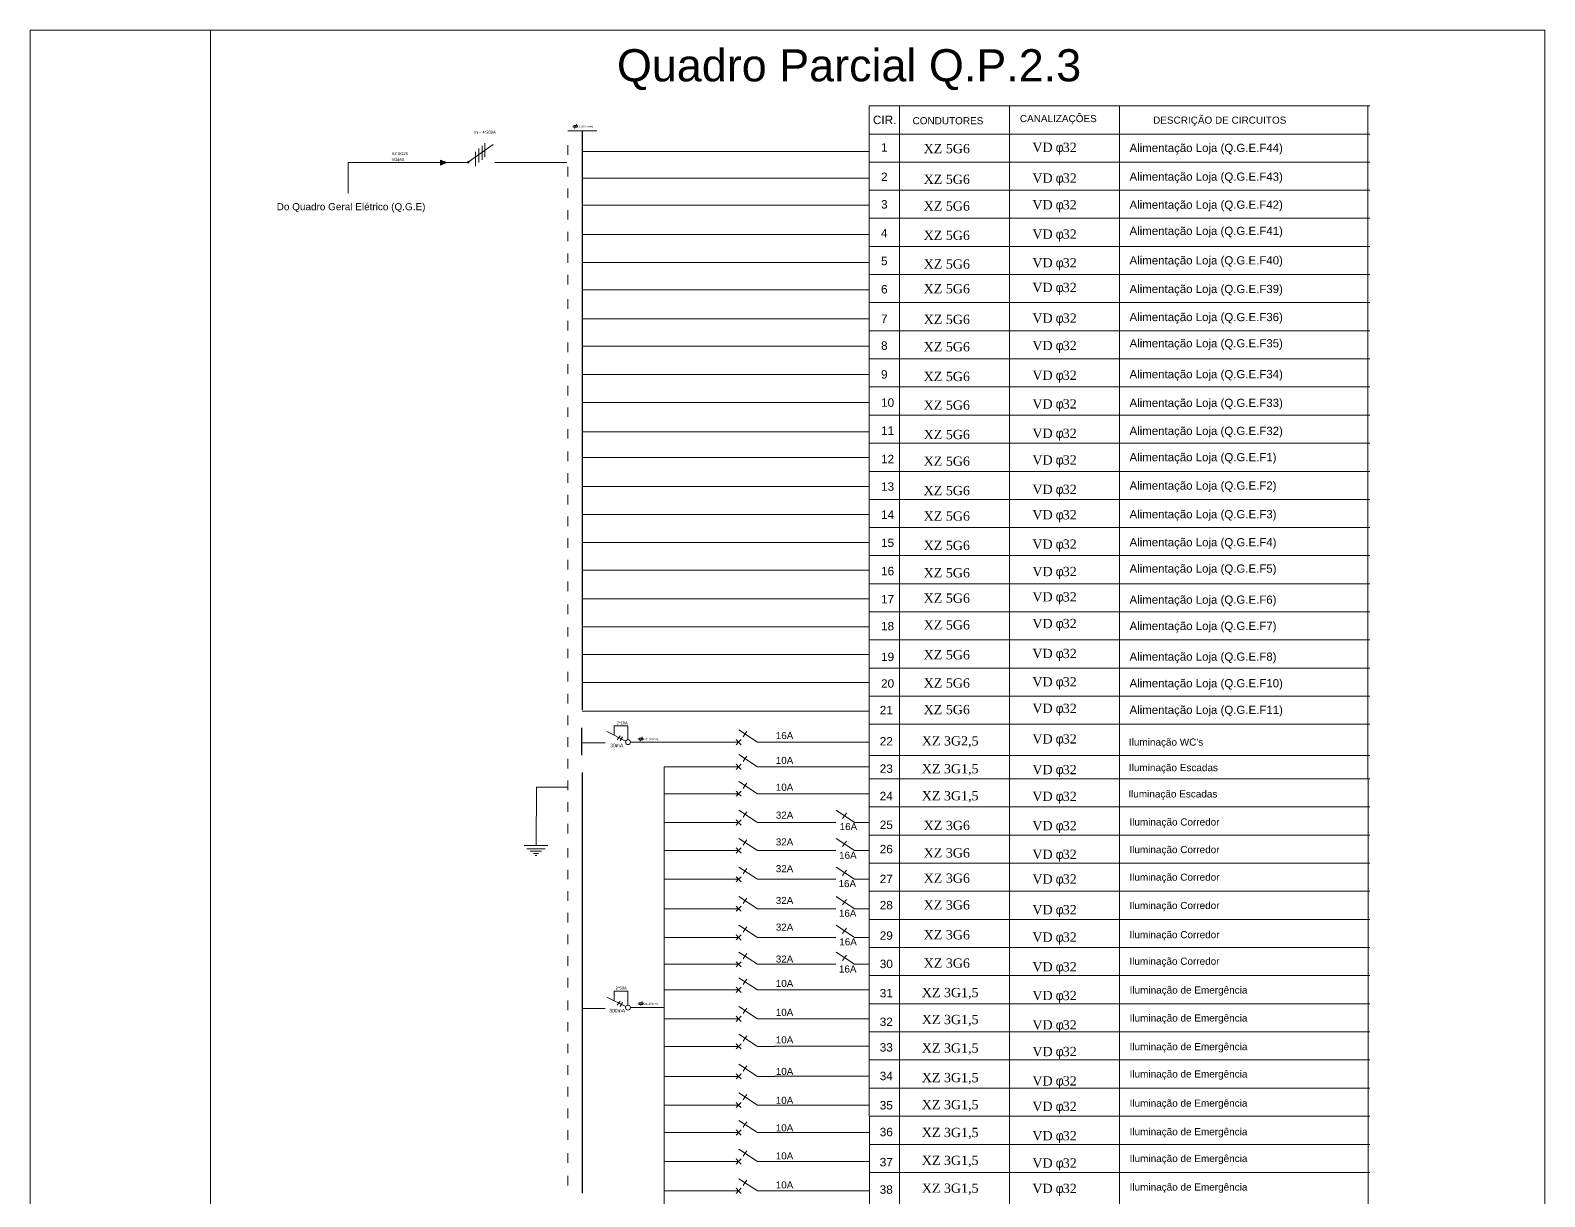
# Model space of a CAD drawing. Extents: x -17539 to 1421, y -3169 to 802964.
# Drawn here: x 652.23 to 673.23, y 360.84 to 377.01 of the extents above; entities that cross this region are included whole.
import ezdxf
from ezdxf.enums import TextEntityAlignment as Align

# ---------------------------------------------------------------- set-up
doc = ezdxf.new("R2010")
doc.units = 0
doc.header["$LTSCALE"] = 25
doc.header["$MEASUREMENT"] = 0
doc.linetypes.add('TRACO_PONTO', pattern=[500, 300, -100, 0.1, -99.9])
doc.layers.get('0').update_dxf_attribs({"lineweight": 9})
doc.styles.add('MtXpl_Symbol', font='symbol.ttf')
doc.styles.add('MtXpl_Times_New_Roma', font='times.ttf')
doc.styles.add('ROMANS', font='arial.ttf')
doc.styles.get("Standard").update_dxf_attribs({"font": 'arial.ttf'})

msp = doc.modelspace()

# ---------------------------------------------------------------- hatches: boundary and pattern name
h = msp.add_hatch(color=256)
h.dxf.hatch_style = 1
h.paths.add_polyline_path([(658.01, 375.176), (657.925, 375.21), (657.925, 375.138)])

# ---------------------------------------------------------------- linework, layer by layer
for p, q in [((652.235, 377.009), (652.235, 347.309)), ((652.235, 377.009), (673.235, 377.009)), ((654.735, 377.009), (654.735, 347.309)), ((673.235, 377.009), (673.235, 347.309)), ((663.869, 375.962), (670.81, 375.962)), ((663.869, 375.962), (663.869, 374.403)), ((664.288, 375.964), (664.288, 374.385)), ((665.811, 375.952), (665.811, 374.385)), ((667.339, 375.962), (667.339, 374.403)), ((670.784, 375.962), (670.784, 374.403)), ((659.782, 375.649), (659.814, 375.708)), ((659.689, 375.616), (660.093, 375.616)), ((659.82, 375.688), (659.772, 375.688)), ((659.772, 375.664), (659.772, 375.688)), ((659.772, 375.664), (659.82, 375.664)), ((659.82, 375.664), (659.82, 375.688)), ((663.869, 375.571), (670.81, 375.571)), ((664.089, 375.571), (670.81, 375.571)), ((658.311, 375.183), (658.655, 375.427)), ((658.41, 375.323), (658.41, 375.124)), ((658.456, 375.372), (658.456, 375.174)), ((658.5, 375.409), (658.5, 375.211)), ((658.54, 375.446), (658.54, 375.248)), ((659.687, 375.416), (659.687, 375.284)), ((662.56, 375.328), (659.887, 375.328)), ((663.87, 375.328), (662.56, 375.328)), ((657.925, 375.176), (656.645, 375.176)), ((656.645, 375.176), (656.645, 374.75)), ((657.925, 375.21), (657.925, 375.138)), ((657.925, 375.21), (658.01, 375.176)), ((657.925, 375.138), (658.01, 375.176)), ((658.167, 375.177), (658.01, 375.177)), ((659.687, 375.116), (659.687, 374.984)), ((663.869, 375.182), (670.81, 375.182)), ((662.56, 374.957), (659.887, 374.957)), ((663.87, 374.957), (662.56, 374.957)), ((659.687, 374.816), (659.687, 374.684)), ((663.869, 374.792), (670.811, 374.792)), ((659.687, 374.516), (659.687, 374.384)), ((662.56, 374.585), (659.887, 374.585)), ((663.87, 374.585), (662.56, 374.585)), ((663.869, 374.403), (670.811, 374.403)), ((663.869, 374.403), (663.869, 372.844)), ((664.288, 374.405), (664.288, 372.825)), ((665.811, 374.393), (665.811, 372.825)), ((667.339, 374.403), (667.339, 372.844)), ((670.784, 374.403), (670.784, 372.844)), ((659.687, 374.216), (659.687, 374.084)), ((662.56, 374.177), (659.887, 374.177)), ((663.87, 374.177), (662.56, 374.177)), ((663.869, 374.012), (670.81, 374.012)), ((664.089, 374.012), (670.81, 374.012)), ((659.687, 373.916), (659.687, 373.784)), ((659.687, 373.616), (659.687, 373.484)), ((662.56, 373.788), (659.887, 373.788)), ((663.87, 373.788), (662.56, 373.788)), ((663.869, 373.623), (670.81, 373.623)), ((662.56, 373.408), (659.887, 373.408)), ((663.87, 373.408), (662.56, 373.408)), ((659.687, 373.28), (659.687, 373.147)), ((663.869, 373.233), (670.811, 373.233)), ((659.687, 372.98), (659.687, 372.847)), ((662.56, 373.009), (659.887, 373.009)), ((663.87, 373.009), (662.56, 373.009)), ((663.869, 372.844), (670.811, 372.844)), ((663.869, 372.844), (663.869, 371.284)), ((664.289, 372.845), (664.289, 371.266)), ((665.811, 372.833), (665.811, 371.266)), ((667.339, 372.844), (667.339, 371.284)), ((670.784, 372.844), (670.784, 371.284)), ((659.687, 372.68), (659.687, 372.547)), ((662.56, 372.627), (659.887, 372.627)), ((663.87, 372.627), (662.56, 372.627)), ((659.687, 372.38), (659.687, 372.247)), ((663.869, 372.453), (670.81, 372.453)), ((664.089, 372.453), (670.81, 372.453)), ((662.56, 372.234), (659.887, 372.234)), ((663.87, 372.234), (662.56, 372.234)), ((659.687, 372.08), (659.687, 371.947)), ((663.869, 372.063), (670.81, 372.063)), ((659.687, 371.78), (659.687, 371.647)), ((662.56, 371.847), (659.887, 371.847)), ((663.87, 371.847), (662.56, 371.847)), ((663.869, 371.674), (670.811, 371.674)), ((659.687, 371.48), (659.687, 371.347)), ((662.56, 371.44), (659.887, 371.44)), ((663.87, 371.44), (662.56, 371.44)), ((663.869, 371.284), (670.811, 371.284)), ((663.869, 371.284), (663.869, 369.725)), ((664.289, 371.286), (664.289, 369.707)), ((667.339, 371.284), (667.339, 369.725)), ((670.784, 371.284), (670.784, 369.725)), ((659.687, 371.167), (659.687, 371.034)), ((662.56, 371.086), (659.887, 371.086)), ((663.87, 371.086), (662.56, 371.086)), ((665.811, 371.274), (665.811, 369.707)), ((659.687, 370.867), (659.687, 370.734)), ((663.869, 370.893), (670.81, 370.893)), ((664.089, 370.893), (670.81, 370.893)), ((662.56, 370.682), (659.887, 370.682)), ((663.87, 370.682), (662.56, 370.682)), ((659.687, 370.567), (659.687, 370.434)), ((663.869, 370.504), (670.811, 370.504)), ((659.687, 370.267), (659.687, 370.134)), ((662.56, 370.293), (659.887, 370.293)), ((663.87, 370.293), (662.56, 370.293)), ((663.869, 370.114), (670.811, 370.114)), ((659.687, 369.967), (659.687, 369.834)), ((662.56, 369.906), (659.887, 369.906)), ((663.87, 369.906), (662.56, 369.906)), ((659.687, 369.667), (659.687, 369.534)), ((663.869, 369.725), (670.811, 369.725)), ((663.869, 369.715), (663.869, 366.63)), ((664.289, 369.707), (664.289, 366.612)), ((665.811, 369.726), (665.811, 366.612)), ((667.339, 369.73), (667.339, 366.63)), ((670.784, 369.725), (670.784, 366.63)), ((662.56, 369.524), (659.887, 369.524)), ((663.87, 369.524), (662.56, 369.524)), ((659.687, 369.367), (659.687, 369.234)), ((663.869, 369.334), (670.81, 369.334)), ((664.089, 369.334), (670.81, 369.334)), ((659.687, 369.048), (659.687, 368.915)), ((662.56, 369.125), (659.887, 369.125)), ((663.87, 369.125), (662.56, 369.125)), ((663.869, 368.944), (670.811, 368.944)), ((659.687, 368.733), (659.687, 368.601)), ((662.56, 368.736), (659.887, 368.736)), ((663.87, 368.736), (662.56, 368.736)), ((663.869, 368.555), (670.811, 368.555)), ((659.687, 368.433), (659.687, 368.301)), ((662.56, 368.354), (659.887, 368.354)), ((663.87, 368.354), (662.56, 368.354)), ((663.869, 368.165), (670.811, 368.165)), ((659.687, 368.114), (659.687, 367.981)), ((662.56, 367.965), (659.887, 367.965)), ((663.87, 367.965), (662.56, 367.965)), ((659.687, 367.806), (659.687, 367.673)), ((663.869, 367.776), (670.811, 367.776)), ((663.869, 367.776), (663.869, 367.386)), ((664.289, 367.776), (664.289, 367.386)), ((665.811, 367.776), (665.811, 367.386)), ((667.339, 367.776), (667.339, 367.386)), ((659.687, 367.506), (659.687, 367.373)), ((662.56, 367.57), (659.887, 367.57)), ((663.87, 367.57), (662.56, 367.57)), ((660.331, 367.234), (660.331, 367.366)), ((660.331, 367.366), (660.522, 367.366)), ((660.522, 367.366), (660.522, 367.173)), ((662.318, 367.139), (662.061, 367.308)), ((663.869, 367.386), (670.811, 367.386)), ((659.687, 367.206), (659.687, 367.073)), ((659.884, 367.129), (660.207, 367.129)), ((660.493, 367.154), (660.228, 367.285)), ((660.414, 367.228), (660.373, 367.171)), ((660.448, 367.21), (660.413, 367.156)), ((660.557, 367.139), (661.023, 367.139)), ((660.68, 367.169), (660.68, 367.193)), ((660.728, 367.192), (660.68, 367.192)), ((660.68, 367.169), (660.727, 367.169)), ((660.69, 367.153), (660.721, 367.212)), ((660.727, 367.169), (660.727, 367.193)), ((661.023, 367.139), (661.8, 367.139)), ((661.8, 367.139), (662.057, 367.139)), ((662.057, 367.139), (662.022, 367.175)), ((662.057, 367.139), (662.022, 367.103)), ((662.034, 367.116), (662.034, 367.116)), ((662.034, 367.116), (662.034, 367.116)), ((662.034, 367.116), (662.034, 367.116)), ((662.034, 367.116), (662.034, 367.116)), ((662.057, 367.139), (662.094, 367.175)), ((662.057, 367.139), (662.094, 367.103)), ((662.145, 367.25), (662.12, 367.213)), ((662.145, 367.25), (662.172, 367.287)), ((662.318, 367.139), (662.562, 367.139)), ((663.87, 367.14), (662.56, 367.14)), ((659.687, 366.906), (659.687, 366.773)), ((662.318, 366.796), (662.061, 366.965)), ((662.145, 366.906), (662.12, 366.87)), ((662.145, 366.906), (662.172, 366.943)), ((663.869, 366.954), (670.811, 366.954)), ((661.023, 366.795), (661.8, 366.796)), ((661.023, 366.795), (661.023, 360.552)), ((661.8, 366.796), (662.057, 366.796)), ((662.057, 366.796), (662.022, 366.832)), ((662.057, 366.796), (662.022, 366.76)), ((662.034, 366.772), (662.034, 366.772)), ((662.034, 366.772), (662.034, 366.772)), ((662.034, 366.772), (662.034, 366.772)), ((662.034, 366.772), (662.034, 366.772)), ((662.057, 366.796), (662.094, 366.832)), ((662.057, 366.796), (662.094, 366.759)), ((662.318, 366.796), (662.562, 366.796)), ((663.87, 366.796), (662.56, 366.796)), ((659.249, 365.703), (659.254, 366.514)), ((659.254, 366.514), (659.691, 366.514)), ((659.687, 366.606), (659.687, 366.473)), ((662.057, 366.423), (662.022, 366.459)), ((662.057, 366.423), (662.094, 366.459)), ((662.318, 366.423), (662.061, 366.592)), ((662.145, 366.534), (662.12, 366.497)), ((662.145, 366.534), (662.172, 366.57)), ((663.869, 366.63), (670.811, 366.63)), ((663.869, 366.63), (663.869, 365.071)), ((664.289, 366.632), (664.289, 365.052)), ((665.811, 366.62), (665.811, 365.052)), ((667.34, 366.63), (667.34, 365.071)), ((670.785, 366.63), (670.785, 365.071)), ((659.687, 366.306), (659.687, 366.173)), ((661.023, 366.423), (661.8, 366.423)), ((661.8, 366.423), (662.057, 366.423)), ((662.057, 366.423), (662.022, 366.387)), ((662.034, 366.4), (662.034, 366.4)), ((662.034, 366.4), (662.034, 366.4)), ((662.034, 366.4), (662.034, 366.4)), ((662.034, 366.4), (662.034, 366.4)), ((662.057, 366.423), (662.094, 366.387)), ((662.318, 366.423), (662.562, 366.423)), ((663.87, 366.423), (662.56, 366.423)), ((662.057, 366.025), (662.022, 366.061)), ((662.057, 366.025), (662.094, 366.061)), ((662.318, 366.025), (662.061, 366.194)), ((662.145, 366.135), (662.12, 366.099)), ((662.145, 366.135), (662.172, 366.172)), ((663.666, 366.025), (663.408, 366.194)), ((663.525, 366.116), (663.499, 366.079)), ((663.525, 366.116), (663.551, 366.152)), ((663.869, 366.239), (670.81, 366.239)), ((664.089, 366.239), (670.81, 366.239)), ((659.687, 366.006), (659.687, 365.873)), ((661.023, 366.024), (661.8, 366.025)), ((661.8, 366.025), (662.057, 366.025)), ((662.057, 366.025), (662.022, 365.989)), ((662.034, 366.001), (662.034, 366.001)), ((662.034, 366.001), (662.034, 366.001)), ((662.034, 366.001), (662.034, 366.001)), ((662.034, 366.001), (662.034, 366.001)), ((662.057, 366.025), (662.094, 365.988)), ((662.318, 366.025), (662.562, 366.025)), ((663.404, 366.025), (662.562, 366.025)), ((663.666, 366.025), (663.87, 366.025)), ((663.869, 365.85), (670.811, 365.85)), ((659.085, 365.703), (659.413, 365.703)), ((659.12, 365.661), (659.376, 365.661)), ((659.168, 365.626), (659.325, 365.626)), ((659.687, 365.67), (659.687, 365.537)), ((661.023, 365.635), (661.8, 365.635)), ((661.8, 365.635), (662.057, 365.635)), ((662.057, 365.635), (662.022, 365.671)), ((662.057, 365.635), (662.022, 365.599)), ((662.034, 365.611), (662.034, 365.611)), ((662.034, 365.611), (662.034, 365.611)), ((662.034, 365.611), (662.034, 365.611)), ((662.034, 365.611), (662.034, 365.611)), ((662.057, 365.635), (662.094, 365.671)), ((662.057, 365.635), (662.094, 365.599)), ((662.318, 365.635), (662.061, 365.804)), ((662.145, 365.745), (662.12, 365.709)), ((662.145, 365.745), (662.172, 365.782)), ((662.318, 365.635), (662.562, 365.635)), ((663.404, 365.635), (662.562, 365.635)), ((663.666, 365.635), (663.408, 365.804)), ((663.525, 365.726), (663.499, 365.689)), ((663.525, 365.726), (663.551, 365.763)), ((663.666, 365.635), (663.866, 365.635)), ((659.211, 365.596), (659.281, 365.596)), ((659.235, 365.568), (659.259, 365.568)), ((662.318, 365.236), (662.061, 365.406)), ((663.666, 365.236), (663.408, 365.406)), ((663.869, 365.46), (670.811, 365.46)), ((659.687, 365.37), (659.687, 365.237)), ((661.023, 365.236), (661.8, 365.236)), ((661.8, 365.236), (662.057, 365.236)), ((662.057, 365.236), (662.022, 365.272)), ((662.057, 365.236), (662.022, 365.2)), ((662.034, 365.213), (662.034, 365.213)), ((662.034, 365.213), (662.034, 365.213)), ((662.034, 365.213), (662.034, 365.213)), ((662.034, 365.213), (662.034, 365.213)), ((662.057, 365.236), (662.094, 365.272)), ((662.057, 365.236), (662.094, 365.2)), ((662.145, 365.347), (662.12, 365.31)), ((662.145, 365.347), (662.172, 365.384)), ((662.318, 365.236), (662.562, 365.236)), ((663.404, 365.236), (662.562, 365.236)), ((663.525, 365.327), (663.499, 365.291)), ((663.525, 365.327), (663.551, 365.364)), ((663.666, 365.236), (663.87, 365.236)), ((659.687, 365.07), (659.687, 364.937)), ((662.318, 364.829), (662.061, 364.998)), ((663.666, 364.829), (663.408, 364.998)), ((663.869, 365.071), (670.811, 365.071)), ((663.869, 365.071), (663.869, 363.511)), ((664.289, 365.072), (664.289, 363.493)), ((665.811, 365.061), (665.811, 363.493)), ((667.34, 365.071), (667.34, 363.511)), ((670.785, 365.071), (670.785, 363.511)), ((661.023, 364.829), (661.8, 364.829)), ((661.8, 364.829), (662.057, 364.829)), ((662.057, 364.829), (662.022, 364.865)), ((662.057, 364.829), (662.022, 364.793)), ((662.034, 364.806), (662.034, 364.806)), ((662.034, 364.806), (662.034, 364.806)), ((662.034, 364.806), (662.034, 364.806)), ((662.034, 364.806), (662.034, 364.806)), ((662.057, 364.829), (662.094, 364.865)), ((662.057, 364.829), (662.094, 364.793)), ((662.145, 364.94), (662.12, 364.903)), ((662.145, 364.94), (662.172, 364.977)), ((662.318, 364.829), (662.562, 364.829)), ((663.404, 364.829), (662.562, 364.829)), ((663.525, 364.92), (663.499, 364.883)), ((663.525, 364.92), (663.551, 364.957)), ((663.666, 364.829), (663.87, 364.829)), ((659.687, 364.77), (659.687, 364.637)), ((662.318, 364.431), (662.061, 364.6)), ((662.145, 364.541), (662.172, 364.578)), ((663.666, 364.431), (663.408, 364.6)), ((663.869, 364.68), (670.811, 364.68)), ((664.089, 364.68), (670.811, 364.68)), ((659.687, 364.47), (659.687, 364.337)), ((661.023, 364.43), (661.8, 364.431)), ((661.8, 364.431), (662.057, 364.431)), ((662.057, 364.431), (662.022, 364.467)), ((662.057, 364.431), (662.022, 364.395)), ((662.034, 364.407), (662.034, 364.407)), ((662.034, 364.407), (662.034, 364.407)), ((662.034, 364.407), (662.034, 364.407)), ((662.034, 364.407), (662.034, 364.407)), ((662.057, 364.431), (662.094, 364.467)), ((662.057, 364.431), (662.094, 364.394)), ((662.145, 364.541), (662.12, 364.505)), ((662.318, 364.431), (662.562, 364.431)), ((663.404, 364.431), (662.562, 364.431)), ((663.525, 364.522), (663.499, 364.485)), ((663.525, 364.522), (663.551, 364.558)), ((663.666, 364.431), (663.87, 364.431)), ((659.687, 364.17), (659.687, 364.037)), ((662.318, 364.058), (662.061, 364.227)), ((662.145, 364.169), (662.12, 364.132)), ((662.145, 364.169), (662.172, 364.206)), ((663.666, 364.058), (663.408, 364.227)), ((663.525, 364.149), (663.499, 364.112)), ((663.525, 364.149), (663.551, 364.186)), ((663.869, 364.29), (670.811, 364.29)), ((661.023, 364.058), (661.8, 364.058)), ((661.8, 364.058), (662.057, 364.058)), ((662.057, 364.058), (662.022, 364.094)), ((662.057, 364.058), (662.022, 364.022)), ((662.034, 364.035), (662.034, 364.035)), ((662.034, 364.035), (662.034, 364.035)), ((662.034, 364.035), (662.034, 364.035)), ((662.034, 364.035), (662.034, 364.035)), ((662.057, 364.058), (662.094, 364.094)), ((662.057, 364.058), (662.094, 364.022)), ((662.318, 364.058), (662.562, 364.058)), ((663.404, 364.058), (662.562, 364.058)), ((663.666, 364.058), (663.869, 364.058)), ((659.687, 363.87), (659.687, 363.737)), ((662.057, 363.703), (662.022, 363.739)), ((662.057, 363.703), (662.094, 363.739)), ((662.318, 363.703), (662.061, 363.872)), ((662.145, 363.814), (662.12, 363.777)), ((662.145, 363.814), (662.172, 363.85)), ((663.869, 363.901), (670.811, 363.901)), ((659.687, 363.557), (659.687, 363.424)), ((660.493, 363.472), (660.228, 363.603)), ((660.331, 363.552), (660.331, 363.684)), ((660.331, 363.684), (660.522, 363.684)), ((660.414, 363.546), (660.373, 363.489)), ((660.448, 363.528), (660.413, 363.474)), ((660.522, 363.684), (660.522, 363.491)), ((660.728, 363.524), (660.68, 363.524)), ((660.68, 363.5), (660.68, 363.524)), ((660.69, 363.485), (660.721, 363.544)), ((660.727, 363.5), (660.727, 363.524)), ((661.023, 363.703), (661.8, 363.703)), ((661.8, 363.703), (662.057, 363.703)), ((662.057, 363.703), (662.022, 363.667)), ((662.034, 363.679), (662.034, 363.679)), ((662.034, 363.679), (662.034, 363.679)), ((662.034, 363.679), (662.034, 363.679)), ((662.034, 363.679), (662.034, 363.679)), ((662.057, 363.703), (662.094, 363.667)), ((662.318, 363.703), (662.562, 363.703)), ((663.87, 363.703), (662.56, 363.703)), ((663.869, 363.511), (670.812, 363.511)), ((663.869, 363.511), (663.869, 361.952)), ((664.289, 363.513), (664.289, 361.934)), ((667.34, 363.511), (667.34, 361.952)), ((670.785, 363.511), (670.785, 361.952)), ((659.884, 363.447), (660.207, 363.447)), ((660.557, 363.457), (661.023, 363.457)), ((660.68, 363.5), (660.727, 363.5)), ((661.023, 363.301), (661.8, 363.301)), ((661.8, 363.301), (662.057, 363.301)), ((662.057, 363.301), (662.022, 363.337)), ((662.057, 363.301), (662.022, 363.265)), ((662.057, 363.301), (662.094, 363.337)), ((662.057, 363.301), (662.094, 363.265)), ((662.318, 363.301), (662.061, 363.471)), ((662.145, 363.412), (662.12, 363.375)), ((662.145, 363.412), (662.172, 363.449)), ((662.318, 363.301), (662.562, 363.301)), ((663.87, 363.302), (662.56, 363.302)), ((665.811, 363.501), (665.811, 361.934)), ((659.687, 363.257), (659.687, 363.124)), ((662.034, 363.278), (662.034, 363.278)), ((662.034, 363.278), (662.034, 363.278)), ((662.034, 363.278), (662.034, 363.278)), ((662.034, 363.278), (662.034, 363.278)), ((663.869, 363.12), (670.811, 363.12)), ((664.09, 363.12), (670.811, 363.12)), ((659.687, 362.957), (659.687, 362.824)), ((661.023, 362.92), (661.8, 362.92)), ((661.8, 362.92), (662.057, 362.92)), ((662.057, 362.92), (662.022, 362.956)), ((662.057, 362.92), (662.022, 362.884)), ((662.034, 362.897), (662.034, 362.897)), ((662.034, 362.897), (662.034, 362.897)), ((662.034, 362.897), (662.034, 362.897)), ((662.034, 362.897), (662.034, 362.897)), ((662.057, 362.92), (662.094, 362.956)), ((662.057, 362.92), (662.094, 362.884)), ((662.318, 362.92), (662.061, 363.089)), ((662.145, 363.031), (662.12, 362.994)), ((662.145, 363.031), (662.172, 363.068)), ((662.318, 362.92), (662.562, 362.92)), ((663.87, 362.921), (662.56, 362.921)), ((662.318, 362.504), (662.061, 362.674)), ((663.869, 362.731), (670.811, 362.731)), ((659.687, 362.657), (659.687, 362.524)), ((661.023, 362.504), (661.8, 362.504)), ((661.8, 362.504), (662.057, 362.504)), ((662.057, 362.504), (662.022, 362.54)), ((662.057, 362.504), (662.022, 362.468)), ((662.034, 362.481), (662.034, 362.481)), ((662.034, 362.481), (662.034, 362.481)), ((662.034, 362.481), (662.034, 362.481)), ((662.034, 362.481), (662.034, 362.481)), ((662.057, 362.504), (662.094, 362.54)), ((662.057, 362.504), (662.094, 362.468)), ((662.145, 362.615), (662.12, 362.578)), ((662.145, 362.615), (662.172, 362.652)), ((662.318, 362.504), (662.562, 362.504)), ((663.87, 362.505), (662.56, 362.505)), ((659.687, 362.357), (659.687, 362.224)), ((662.318, 362.106), (662.061, 362.275)), ((662.145, 362.216), (662.172, 362.253)), ((663.869, 362.341), (670.811, 362.341)), ((659.687, 362.057), (659.687, 361.924)), ((661.023, 362.106), (661.8, 362.106)), ((661.8, 362.106), (662.057, 362.106)), ((662.057, 362.106), (662.022, 362.142)), ((662.057, 362.106), (662.022, 362.07)), ((662.034, 362.082), (662.034, 362.082)), ((662.034, 362.082), (662.034, 362.082)), ((662.034, 362.082), (662.034, 362.082)), ((662.034, 362.082), (662.034, 362.082)), ((662.057, 362.106), (662.094, 362.142)), ((662.057, 362.106), (662.094, 362.07)), ((662.145, 362.216), (662.12, 362.18)), ((662.318, 362.106), (662.562, 362.106)), ((663.87, 362.106), (662.56, 362.106)), ((662.318, 361.725), (662.061, 361.894)), ((662.145, 361.835), (662.12, 361.799)), ((662.145, 361.835), (662.172, 361.872)), ((663.869, 361.952), (670.812, 361.952)), ((663.87, 361.952), (663.87, 360.393)), ((664.289, 361.953), (664.289, 360.374)), ((665.812, 361.942), (665.812, 360.374)), ((667.34, 361.952), (667.34, 360.393)), ((670.785, 361.952), (670.785, 360.393)), ((659.687, 361.757), (659.687, 361.624)), ((661.023, 361.724), (661.8, 361.725)), ((661.8, 361.725), (662.057, 361.725)), ((662.057, 361.725), (662.022, 361.761)), ((662.057, 361.725), (662.022, 361.689)), ((662.034, 361.701), (662.034, 361.701)), ((662.034, 361.701), (662.034, 361.701)), ((662.034, 361.701), (662.034, 361.701)), ((662.034, 361.701), (662.034, 361.701)), ((662.057, 361.725), (662.094, 361.761)), ((662.057, 361.725), (662.094, 361.688)), ((662.318, 361.725), (662.562, 361.725)), ((663.87, 361.725), (662.56, 361.725)), ((659.687, 361.437), (659.687, 361.305)), ((662.318, 361.323), (662.061, 361.492)), ((662.145, 361.434), (662.12, 361.397)), ((662.145, 361.434), (662.172, 361.47)), ((663.87, 361.561), (670.811, 361.561)), ((664.09, 361.561), (670.811, 361.561)), ((661.023, 361.323), (661.8, 361.323)), ((661.8, 361.323), (662.057, 361.323)), ((662.057, 361.323), (662.022, 361.359)), ((662.057, 361.323), (662.022, 361.287)), ((662.034, 361.299), (662.034, 361.299)), ((662.034, 361.299), (662.034, 361.299)), ((662.034, 361.299), (662.034, 361.299)), ((662.034, 361.299), (662.034, 361.299)), ((662.057, 361.323), (662.094, 361.359)), ((662.057, 361.323), (662.094, 361.287)), ((662.318, 361.323), (662.562, 361.323)), ((663.87, 361.323), (662.56, 361.323)), ((659.687, 361.123), (659.687, 360.99)), ((662.318, 360.916), (662.061, 361.085)), ((662.145, 361.026), (662.12, 360.99)), ((662.145, 361.026), (662.172, 361.063)), ((663.87, 361.171), (670.811, 361.171)), ((661.023, 360.916), (661.8, 360.916)), ((661.8, 360.916), (662.057, 360.916)), ((662.057, 360.916), (662.022, 360.952)), ((662.057, 360.916), (662.022, 360.88)), ((662.034, 360.892), (662.034, 360.892)), ((662.034, 360.892), (662.034, 360.892)), ((662.034, 360.892), (662.034, 360.892)), ((662.034, 360.892), (662.034, 360.892)), ((662.057, 360.916), (662.094, 360.952)), ((662.057, 360.916), (662.094, 360.88)), ((662.318, 360.916), (662.562, 360.916)), ((663.87, 360.916), (662.56, 360.916))]:
    msp.add_line(p, q)
at = {"lineweight": 30}
for p, q in [((659.886, 375.616), (659.886, 367.587)), ((659.884, 366.96), (659.884, 367.335)), ((659.886, 366.719), (659.886, 360.884))]:
    msp.add_line(p, q, dxfattribs=at)
at = {"linetype": 'TRACO_PONTO'}
for p, q in [((658.308, 375.177), (658.167, 375.177)), ((658.678, 375.178), (659.674, 375.178))]:
    msp.add_line(p, q, dxfattribs=at)
for centre, radius in [((658.307, 375.178), 0.0104), ((660.523, 367.139), 0.0342), ((660.523, 363.457), 0.0342)]:
    msp.add_circle(centre, radius)

# ---------------------------------------------------------------- texts
for s, height, style, p in [('CIR.', 0.1168, 'ROMANS', (663.919, 375.709)), ('CONDUTORES', 0.0988, 'ROMANS', (664.469, 375.706)), ('CANALIZAÇÕES', 0.09875, 'ROMANS', (665.957, 375.736)), ('DESCRIÇÃO DE CIRCUITOS', 0.09875, 'ROMANS', (667.805, 375.714)), ('In = 4*200A ', 0.04037, 'ROMANS', (658.393, 375.577)), (' XZ 5G25', 0.0404, 'ROMANS', (657.23, 375.278)), ('1', 0.117, 'ROMANS', (664.032, 375.327)), ('XZ 5G6', 0.1285, 'MtXpl_Times_New_Roma', (664.623, 375.305)), ('VD ', 0.1285, 'MtXpl_Times_New_Roma', (666.131, 375.322)), ('f', 0.129, 'MtXpl_Symbol', (666.453, 375.322)), ('32', 0.1285, 'MtXpl_Times_New_Roma', (666.552, 375.322)), (' VDϕ50', 0.0404, 'ROMANS', (657.23, 375.195)), ('2', 0.117, 'ROMANS', (664.032, 374.919)), ('XZ 5G6', 0.1285, 'MtXpl_Times_New_Roma', (664.623, 374.879)), ('VD ', 0.1285, 'MtXpl_Times_New_Roma', (666.131, 374.896)), ('f', 0.129, 'MtXpl_Symbol', (666.453, 374.896)), ('32', 0.1285, 'MtXpl_Times_New_Roma', (666.552, 374.896)), ('3', 0.117, 'ROMANS', (664.032, 374.537)), ('VD ', 0.1285, 'MtXpl_Times_New_Roma', (666.131, 374.526)), ('32', 0.1285, 'MtXpl_Times_New_Roma', (666.552, 374.526)), ('Do Quadro Geral Elétrico (Q.G.E)', 0.09875, 'ROMANS', (655.652, 374.514)), ('XZ 5G6', 0.1285, 'MtXpl_Times_New_Roma', (664.623, 374.509)), ('f', 0.129, 'MtXpl_Symbol', (666.453, 374.526)), ('4', 0.117, 'ROMANS', (664.032, 374.139)), ('XZ 5G6', 0.1285, 'MtXpl_Times_New_Roma', (664.623, 374.102)), ('VD ', 0.1285, 'MtXpl_Times_New_Roma', (666.131, 374.119)), ('f', 0.129, 'MtXpl_Symbol', (666.453, 374.119)), ('32', 0.1285, 'MtXpl_Times_New_Roma', (666.552, 374.119)), ('5', 0.117, 'ROMANS', (664.032, 373.752)), ('XZ 5G6', 0.1285, 'MtXpl_Times_New_Roma', (664.623, 373.704)), ('VD ', 0.1285, 'MtXpl_Times_New_Roma', (666.131, 373.721)), ('f', 0.129, 'MtXpl_Symbol', (666.453, 373.721)), ('32', 0.1285, 'MtXpl_Times_New_Roma', (666.552, 373.721)), ('6', 0.117, 'ROMANS', (664.032, 373.36)), ('XZ 5G6', 0.1285, 'MtXpl_Times_New_Roma', (664.623, 373.362)), ('VD ', 0.1285, 'MtXpl_Times_New_Roma', (666.131, 373.379)), ('f', 0.129, 'MtXpl_Symbol', (666.453, 373.379)), ('32', 0.1285, 'MtXpl_Times_New_Roma', (666.552, 373.379)), ('7', 0.117, 'ROMANS', (664.032, 372.951)), ('XZ 5G6', 0.1285, 'MtXpl_Times_New_Roma', (664.623, 372.936)), ('VD ', 0.1285, 'MtXpl_Times_New_Roma', (666.131, 372.954)), ('f', 0.129, 'MtXpl_Symbol', (666.453, 372.954)), ('32', 0.1285, 'MtXpl_Times_New_Roma', (666.552, 372.954)), ('8', 0.117, 'ROMANS', (664.032, 372.578)), ('XZ 5G6', 0.1285, 'MtXpl_Times_New_Roma', (664.623, 372.557)), ('VD ', 0.1285, 'MtXpl_Times_New_Roma', (666.131, 372.574)), ('f', 0.129, 'MtXpl_Symbol', (666.453, 372.574)), ('32', 0.1285, 'MtXpl_Times_New_Roma', (666.552, 372.574)), ('9', 0.117, 'ROMANS', (664.032, 372.179)), ('XZ 5G6', 0.1285, 'MtXpl_Times_New_Roma', (664.623, 372.145)), ('VD ', 0.1285, 'MtXpl_Times_New_Roma', (666.131, 372.162)), ('f', 0.129, 'MtXpl_Symbol', (666.453, 372.162)), ('32', 0.1285, 'MtXpl_Times_New_Roma', (666.552, 372.162)), ('10', 0.1168, 'ROMANS', (664.032, 371.789)), ('XZ 5G6', 0.1285, 'MtXpl_Times_New_Roma', (664.623, 371.747)), ('VD ', 0.1285, 'MtXpl_Times_New_Roma', (666.131, 371.764)), ('f', 0.129, 'MtXpl_Symbol', (666.453, 371.764)), ('32', 0.1285, 'MtXpl_Times_New_Roma', (666.552, 371.764)), ('11', 0.1168, 'ROMANS', (664.032, 371.399)), ('XZ 5G6', 0.1285, 'MtXpl_Times_New_Roma', (664.623, 371.34)), ('VD ', 0.1285, 'MtXpl_Times_New_Roma', (666.131, 371.357)), ('f', 0.129, 'MtXpl_Symbol', (666.453, 371.357)), ('32', 0.1285, 'MtXpl_Times_New_Roma', (666.552, 371.357)), ('12', 0.1168, 'ROMANS', (664.032, 371.006)), ('XZ 5G6', 0.1285, 'MtXpl_Times_New_Roma', (664.623, 370.97)), ('VD ', 0.1285, 'MtXpl_Times_New_Roma', (666.131, 370.987)), ('f', 0.129, 'MtXpl_Symbol', (666.453, 370.987)), ('32', 0.1285, 'MtXpl_Times_New_Roma', (666.552, 370.987)), ('13', 0.1168, 'ROMANS', (664.032, 370.624)), ('XZ 5G6', 0.1285, 'MtXpl_Times_New_Roma', (664.623, 370.563)), ('VD ', 0.1285, 'MtXpl_Times_New_Roma', (666.131, 370.58)), ('f', 0.129, 'MtXpl_Symbol', (666.453, 370.58)), ('32', 0.1285, 'MtXpl_Times_New_Roma', (666.552, 370.58)), ('14', 0.1168, 'ROMANS', (664.032, 370.234)), ('XZ 5G6', 0.1285, 'MtXpl_Times_New_Roma', (664.623, 370.209)), ('VD ', 0.1285, 'MtXpl_Times_New_Roma', (666.131, 370.227)), ('f', 0.129, 'MtXpl_Symbol', (666.453, 370.227)), ('32', 0.1285, 'MtXpl_Times_New_Roma', (666.552, 370.227)), ('15', 0.1168, 'ROMANS', (664.032, 369.844)), ('XZ 5G6', 0.1285, 'MtXpl_Times_New_Roma', (664.623, 369.802)), ('VD ', 0.1285, 'MtXpl_Times_New_Roma', (666.131, 369.82)), ('f', 0.129, 'MtXpl_Symbol', (666.453, 369.82)), ('32', 0.1285, 'MtXpl_Times_New_Roma', (666.552, 369.82)), ('16', 0.1168, 'ROMANS', (664.032, 369.452)), ('XZ 5G6', 0.1285, 'MtXpl_Times_New_Roma', (664.623, 369.423)), ('VD ', 0.1285, 'MtXpl_Times_New_Roma', (666.131, 369.44)), ('f', 0.129, 'MtXpl_Symbol', (666.453, 369.44)), ('32', 0.1285, 'MtXpl_Times_New_Roma', (666.552, 369.44)), ('XZ 5G6', 0.1285, 'MtXpl_Times_New_Roma', (664.623, 369.071)), ('VD ', 0.1285, 'MtXpl_Times_New_Roma', (666.131, 369.089)), ('f', 0.129, 'MtXpl_Symbol', (666.453, 369.089)), ('32', 0.1285, 'MtXpl_Times_New_Roma', (666.552, 369.089)), ('17', 0.1168, 'ROMANS', (664.032, 369.061)), ('18', 0.1168, 'ROMANS', (664.032, 368.688)), ('XZ 5G6', 0.1285, 'MtXpl_Times_New_Roma', (664.623, 368.701)), ('VD ', 0.1285, 'MtXpl_Times_New_Roma', (666.131, 368.719)), ('f', 0.129, 'MtXpl_Symbol', (666.453, 368.719)), ('32', 0.1285, 'MtXpl_Times_New_Roma', (666.552, 368.719)), ('19', 0.1168, 'ROMANS', (664.032, 368.263)), ('XZ 5G6', 0.1285, 'MtXpl_Times_New_Roma', (664.623, 368.286)), ('VD ', 0.1285, 'MtXpl_Times_New_Roma', (666.131, 368.304)), ('f', 0.129, 'MtXpl_Symbol', (666.453, 368.304)), ('32', 0.1285, 'MtXpl_Times_New_Roma', (666.552, 368.304)), ('20', 0.1168, 'ROMANS', (664.032, 367.893)), ('XZ 5G6', 0.1285, 'MtXpl_Times_New_Roma', (664.623, 367.894)), ('VD ', 0.1285, 'MtXpl_Times_New_Roma', (666.131, 367.911)), ('f', 0.129, 'MtXpl_Symbol', (666.453, 367.911)), ('32', 0.1285, 'MtXpl_Times_New_Roma', (666.552, 367.911)), ('21', 0.1168, 'ROMANS', (664.014, 367.524)), ('XZ 5G6', 0.1285, 'MtXpl_Times_New_Roma', (664.623, 367.526)), ('VD ', 0.1285, 'MtXpl_Times_New_Roma', (666.131, 367.543)), ('f', 0.129, 'MtXpl_Symbol', (666.453, 367.543)), ('32', 0.1285, 'MtXpl_Times_New_Roma', (666.552, 367.543)), ('2*10A', 0.0404, 'ROMANS', (660.366, 367.385)), ('16A', 0.0974, 'ROMANS', (662.573, 367.181)), ('22', 0.1168, 'ROMANS', (664.014, 367.092)), ('XZ 3G2,5', 0.1285, 'MtXpl_Times_New_Roma', (664.597, 367.092)), ('VD ', 0.1285, 'MtXpl_Times_New_Roma', (666.131, 367.119)), ('f', 0.129, 'MtXpl_Symbol', (666.453, 367.119)), ('32', 0.1285, 'MtXpl_Times_New_Roma', (666.552, 367.119)), ("Iluminação WC's", 0.09875, 'ROMANS', (667.469, 367.09)), ('10A', 0.0974, 'ROMANS', (662.573, 366.837)), ('23', 0.1168, 'ROMANS', (664.014, 366.713)), ('XZ 3G1,5', 0.1285, 'MtXpl_Times_New_Roma', (664.597, 366.706)), ('VD ', 0.1285, 'MtXpl_Times_New_Roma', (666.131, 366.694)), ('f', 0.129, 'MtXpl_Symbol', (666.453, 366.694)), ('32', 0.1285, 'MtXpl_Times_New_Roma', (666.552, 366.694)), ('Iluminação Escadas', 0.09875, 'ROMANS', (667.469, 366.736)), ('10A', 0.0974, 'ROMANS', (662.573, 366.464)), ('24', 0.1168, 'ROMANS', (664.014, 366.333)), ('XZ 3G1,5', 0.1285, 'MtXpl_Times_New_Roma', (664.597, 366.331)), ('VD ', 0.1285, 'MtXpl_Times_New_Roma', (666.131, 366.323)), ('32', 0.1285, 'MtXpl_Times_New_Roma', (666.552, 366.323)), ('Iluminação Escadas', 0.09875, 'ROMANS', (667.461, 366.371)), ('f', 0.129, 'MtXpl_Symbol', (666.453, 366.323)), ('32A', 0.0974, 'ROMANS', (662.573, 366.078)), ('25', 0.1168, 'ROMANS', (664.014, 365.934)), ('XZ 3G6', 0.1285, 'MtXpl_Times_New_Roma', (664.623, 365.919)), ('VD ', 0.1285, 'MtXpl_Times_New_Roma', (666.131, 365.916)), ('32', 0.1285, 'MtXpl_Times_New_Roma', (666.552, 365.916)), ('Iluminação Corredor', 0.09875, 'ROMANS', (667.476, 365.982)), ('16A', 0.0974, 'ROMANS', (663.459, 365.918)), ('f', 0.129, 'MtXpl_Symbol', (666.453, 365.916)), ('32A', 0.0974, 'ROMANS', (662.573, 365.706)), ('16A', 0.0974, 'ROMANS', (663.451, 365.521)), ('26', 0.1168, 'ROMANS', (664.014, 365.597)), ('XZ 3G6', 0.1285, 'MtXpl_Times_New_Roma', (664.623, 365.539)), ('VD ', 0.1285, 'MtXpl_Times_New_Roma', (666.131, 365.519)), ('f', 0.129, 'MtXpl_Symbol', (666.453, 365.519)), ('32', 0.1285, 'MtXpl_Times_New_Roma', (666.552, 365.519)), ('Iluminação Corredor', 0.09875, 'ROMANS', (667.476, 365.599)), ('32A', 0.0974, 'ROMANS', (662.573, 365.335)), ('16A', 0.0974, 'ROMANS', (663.443, 365.128)), ('27', 0.1168, 'ROMANS', (664.014, 365.183)), ('XZ 3G6', 0.1285, 'MtXpl_Times_New_Roma', (664.623, 365.188)), ('VD ', 0.1285, 'MtXpl_Times_New_Roma', (666.131, 365.176)), ('f', 0.129, 'MtXpl_Symbol', (666.453, 365.176)), ('32', 0.1285, 'MtXpl_Times_New_Roma', (666.552, 365.176)), ('Iluminação Corredor', 0.09875, 'ROMANS', (667.476, 365.217)), ('32A', 0.0974, 'ROMANS', (662.573, 364.895)), ('16A', 0.0974, 'ROMANS', (663.448, 364.717)), ('28', 0.1168, 'ROMANS', (664.014, 364.82)), ('XZ 3G6', 0.1285, 'MtXpl_Times_New_Roma', (664.623, 364.818)), ('VD ', 0.1285, 'MtXpl_Times_New_Roma', (666.131, 364.751)), ('f', 0.129, 'MtXpl_Symbol', (666.453, 364.751)), ('32', 0.1285, 'MtXpl_Times_New_Roma', (666.552, 364.751)), ('Iluminação Corredor', 0.09875, 'ROMANS', (667.476, 364.824)), ('32A', 0.0974, 'ROMANS', (662.573, 364.524)), ('16A', 0.0974, 'ROMANS', (663.454, 364.321)), ('29', 0.1168, 'ROMANS', (664.014, 364.398)), ('XZ 3G6', 0.1285, 'MtXpl_Times_New_Roma', (664.623, 364.403)), ('VD ', 0.1285, 'MtXpl_Times_New_Roma', (666.131, 364.371)), ('f', 0.129, 'MtXpl_Symbol', (666.453, 364.371)), ('32', 0.1285, 'MtXpl_Times_New_Roma', (666.552, 364.371)), ('Iluminação Corredor', 0.09875, 'ROMANS', (667.476, 364.419)), ('32A', 0.0974, 'ROMANS', (662.573, 364.082)), ('XZ 3G6', 0.1285, 'MtXpl_Times_New_Roma', (664.623, 364.01)), ('Iluminação Corredor', 0.09875, 'ROMANS', (667.476, 364.051)), ('16A', 0.0974, 'ROMANS', (663.449, 363.944)), ('30', 0.1168, 'ROMANS', (664.014, 364.005)), ('VD ', 0.1285, 'MtXpl_Times_New_Roma', (666.131, 363.959)), ('f', 0.129, 'MtXpl_Symbol', (666.453, 363.959)), ('32', 0.1285, 'MtXpl_Times_New_Roma', (666.552, 363.959)), ('2*50A', 0.0404, 'ROMANS', (660.352, 363.708)), ('10A', 0.0974, 'ROMANS', (662.573, 363.744)), ('XZ 3G1,5', 0.1285, 'MtXpl_Times_New_Roma', (664.597, 363.602)), ('Iluminação de Emergência ', 0.09875, 'ROMANS', (667.479, 363.652)), ('31', 0.1168, 'ROMANS', (664.014, 363.599)), ('VD ', 0.1285, 'MtXpl_Times_New_Roma', (666.131, 363.561)), ('f', 0.129, 'MtXpl_Symbol', (666.453, 363.561)), ('32', 0.1285, 'MtXpl_Times_New_Roma', (666.552, 363.561)), ('10A', 0.0974, 'ROMANS', (662.573, 363.343)), ('32', 0.1168, 'ROMANS', (664.014, 363.202)), ('XZ 3G1,5', 0.1285, 'MtXpl_Times_New_Roma', (664.597, 363.228)), ('Iluminação de Emergência ', 0.09875, 'ROMANS', (667.479, 363.264)), ('VD ', 0.1285, 'MtXpl_Times_New_Roma', (666.131, 363.154)), ('f', 0.129, 'MtXpl_Symbol', (666.453, 363.154)), ('32', 0.1285, 'MtXpl_Times_New_Roma', (666.552, 363.154)), ('10A', 0.0974, 'ROMANS', (662.573, 362.962)), ('33', 0.1168, 'ROMANS', (664.014, 362.848)), ('XZ 3G1,5', 0.1285, 'MtXpl_Times_New_Roma', (664.597, 362.833)), ('VD ', 0.1285, 'MtXpl_Times_New_Roma', (666.131, 362.784)), ('f', 0.129, 'MtXpl_Symbol', (666.453, 362.784)), ('32', 0.1285, 'MtXpl_Times_New_Roma', (666.552, 362.784)), ('Iluminação de Emergência ', 0.09875, 'ROMANS', (667.479, 362.867)), ('10A', 0.0974, 'ROMANS', (662.573, 362.524)), ('34', 0.1168, 'ROMANS', (664.014, 362.451)), ('XZ 3G1,5', 0.1285, 'MtXpl_Times_New_Roma', (664.597, 362.423)), ('VD ', 0.1285, 'MtXpl_Times_New_Roma', (666.131, 362.377)), ('f', 0.129, 'MtXpl_Symbol', (666.453, 362.377)), ('32', 0.1285, 'MtXpl_Times_New_Roma', (666.552, 362.377)), ('Iluminação de Emergência ', 0.09875, 'ROMANS', (667.479, 362.488)), ('10A', 0.0974, 'ROMANS', (662.573, 362.123)), ('35', 0.1168, 'ROMANS', (664.014, 362.045)), ('XZ 3G1,5', 0.1285, 'MtXpl_Times_New_Roma', (664.597, 362.048)), ('VD ', 0.1285, 'MtXpl_Times_New_Roma', (666.131, 362.024)), ('f', 0.129, 'MtXpl_Symbol', (666.453, 362.024)), ('32', 0.1285, 'MtXpl_Times_New_Roma', (666.552, 362.024)), ('Iluminação de Emergência ', 0.09875, 'ROMANS', (667.479, 362.083)), ('10A', 0.0974, 'ROMANS', (662.573, 361.742)), ('36', 0.1168, 'ROMANS', (664.014, 361.674)), ('XZ 3G1,5', 0.1285, 'MtXpl_Times_New_Roma', (664.597, 361.662)), ('VD ', 0.1285, 'MtXpl_Times_New_Roma', (666.131, 361.617)), ('f', 0.129, 'MtXpl_Symbol', (666.453, 361.617)), ('32', 0.1285, 'MtXpl_Times_New_Roma', (666.552, 361.617)), ('Iluminação de Emergência ', 0.09875, 'ROMANS', (667.479, 361.687)), ('10A', 0.0974, 'ROMANS', (662.573, 361.352)), ('Iluminação de Emergência ', 0.09875, 'ROMANS', (667.479, 361.316)), ('37', 0.1168, 'ROMANS', (664.014, 361.256)), ('XZ 3G1,5', 0.1285, 'MtXpl_Times_New_Roma', (664.597, 361.275)), ('VD ', 0.1285, 'MtXpl_Times_New_Roma', (666.131, 361.238)), ('f', 0.129, 'MtXpl_Symbol', (666.453, 361.238)), ('32', 0.1285, 'MtXpl_Times_New_Roma', (666.552, 361.238)), ('10A', 0.0974, 'ROMANS', (662.573, 360.95)), ('38', 0.1168, 'ROMANS', (664.014, 360.876)), ('XZ 3G1,5', 0.1285, 'MtXpl_Times_New_Roma', (664.597, 360.889)), ('VD ', 0.1285, 'MtXpl_Times_New_Roma', (666.131, 360.886)), ('32', 0.1285, 'MtXpl_Times_New_Roma', (666.552, 360.886)), ('Iluminação de Emergência ', 0.09875, 'ROMANS', (667.479, 360.92)), ('f', 0.129, 'MtXpl_Symbol', (666.453, 360.886))]:
    msp.add_text(s, height=height, dxfattribs=dict(style=style)).set_placement(p)
at = {"style": 'ROMANS'}
for s, p in [('5      Cu(30X5mm)', (659.891, 375.675)), ('3      Cu(12X2mm)', (660.799, 367.179)), ('3      Cu(12X2mm)', (660.799, 363.511))]:
    msp.add_text(s, height=0.02538, dxfattribs=at).set_placement(p, align=Align.MIDDLE_CENTER)
at = {"attachment_point": 1}
for s, width, gutter_width, heights, insert, char_height in [('Quadro Parcial Q.P.2.3', 11.85459, 2.229, [1.009], (660.37, 376.747), 0.44575), ('Alimentação Loja (Q.G.E.F44)', 2.61589, 0.568, [0.183], (667.478, 375.435), 0.11363), ('Alimentação Loja (Q.G.E.F43)', 2.39879, 0.568, [0.183], (667.478, 375.037), 0.11363), ('Alimentação Loja (Q.G.E.F42)', 2.30088, 0.568, [0.183], (667.478, 374.648), 0.11363), ('Alimentação Loja (Q.G.E.F41)', 2.43001, 0.568, [0.183], (667.478, 374.284), 0.11363), ('Alimentação Loja (Q.G.E.F40)', 2.39915, 0.568, [0.183], (667.478, 373.876), 0.11363), ('Alimentação Loja (Q.G.E.F39)', 2.23703, 0.568, [0.183], (667.478, 373.479), 0.11363), ('Alimentação Loja (Q.G.E.F36)', 2.34594, 0.568, [0.183], (667.478, 373.09), 0.11363), ('Alimentação Loja (Q.G.E.F35)', 2.16928, 0.568, [0.183], (667.478, 372.726), 0.11363), ('Alimentação Loja (Q.G.E.F34)', 2.34771, 0.568, [0.183], (667.478, 372.298), 0.11363), ('Alimentação Loja (Q.G.E.F33)', 2.18595, 0.568, [0.183], (667.478, 371.9), 0.11363), ('Alimentação Loja (Q.G.E.F32)', 2.21326, 0.568, [0.183], (667.478, 371.511), 0.11363), ('Alimentação Loja (Q.G.E.F1)', 2.27712, 0.568, [0.183], (667.478, 371.147), 0.11363), ('Alimentação Loja (Q.G.E.F2)', 2.27002, 0.568, [0.183], (667.478, 370.753), 0.11363), ('Alimentação Loja (Q.G.E.F3)', 2.36013, 0.568, [0.183], (667.478, 370.356), 0.11363), ('Alimentação Loja (Q.G.E.F4)', 2.58858, 0.568, [0.183], (667.478, 369.967), 0.11363), ('Alimentação Loja (Q.G.E.F5)', 2.40199, 0.568, [0.183], (667.478, 369.602), 0.11363), ('Alimentação Loja (Q.G.E.F6)', 2.46868, 0.568, [0.183], (667.478, 369.171), 0.11363), ('Alimentação Loja (Q.G.E.F7)', 2.73189, 0.568, [0.183], (667.478, 368.807), 0.11363), ('Alimentação Loja (Q.G.E.F8)', 2.5861, 0.568, [0.183], (667.478, 368.381), 0.11363), ('Alimentação Loja (Q.G.E.F10)', 2.40766, 0.568, [0.183], (667.478, 368.012), 0.11363), ('Alimentação Loja (Q.G.E.F11)', 2.40766, 0.568, [0.183], (667.478, 367.643), 0.11363)]:
    msp.add_mtext_dynamic_manual_height_columns(s, width=width, gutter_width=gutter_width, heights=heights, dxfattribs=dict(at, insert=insert, char_height=char_height))
at = {"char_height": 0.0496, "width": 0.08125, "attachment_point": 1}
for s, insert in [('30mA', (660.277, 367.117)), ('300mA', (660.263, 363.44))]:
    msp.add_mtext(s, dxfattribs=dict(at, insert=insert))

doc.saveas('drawing.dxf')
